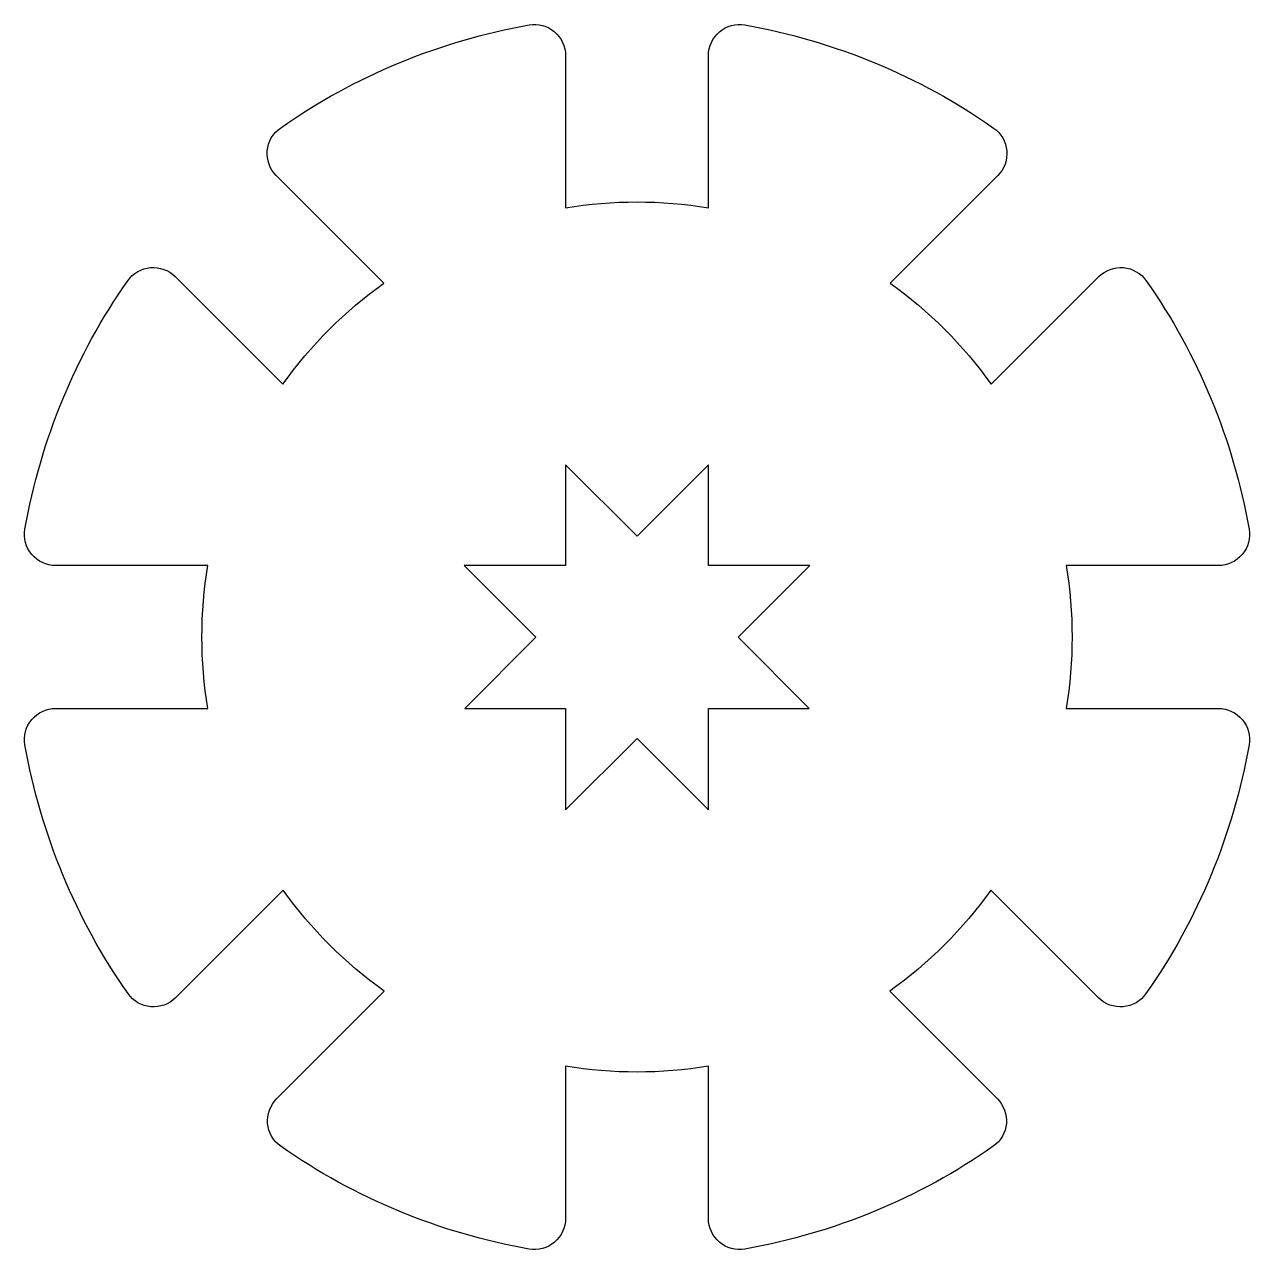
# Model space of a CAD drawing. Header units: millimetres. Extents: x -19.7 to 19.7, y 0.3 to 39.7.
import ezdxf

# ---------------------------------------------------------------- set-up
doc = ezdxf.new("R2010")
doc.units = ezdxf.units.MM
doc.layers.get('0').update_dxf_attribs({"linetype": 'CONTINUOUS'})

msp = doc.modelspace()

# ---------------------------------------------------------------- linework, layer by layer
msp.add_lwpolyline([(-11.465, 3.612, -0.466441), (-11.598, 5.139), (-8.133, 8.604, -0.082705), (-11.387, 11.855), (-14.853, 8.389, -0.466196), (-16.379, 8.523, -0.109598), (-19.696, 16.526, -0.466319), (-18.711, 17.7), (-13.81, 17.7, -0.082705), (-13.81, 22.3), (-18.711, 22.3, -0.466319), (-19.696, 23.474, -0.109407), (-16.388, 31.465, -0.466433), (-14.861, 31.599), (-11.395, 28.133, -0.082705), (-8.144, 31.387), (-11.61, 34.853, -0.466204), (-11.477, 36.379, -0.109591), (-3.474, 39.696, -0.466319), (-2.3, 38.711), (-2.3, 33.81, -0.082705), (2.3, 33.81), (2.3, 38.711, -0.466319), (3.474, 39.696, -0.109604), (11.478, 36.379, -0.466196), (11.611, 34.853), (8.145, 31.387, -0.082705), (11.396, 28.132), (14.862, 31.598, -0.466441), (16.388, 31.464, -0.109395), (19.696, 23.474, -0.466319), (18.711, 22.3), (13.81, 22.3, -0.082705), (13.81, 17.7), (18.711, 17.7, -0.466319), (19.696, 16.526, -0.109598), (16.379, 8.523, -0.466204), (14.853, 8.389), (11.387, 11.855, -0.082705), (8.133, 8.604), (11.598, 5.139, -0.466433), (11.465, 3.612, -0.109401), (3.474, 0.304, -0.466319), (2.3, 1.289), (2.3, 6.19, -0.082705), (-2.3, 6.19), (-2.3, 1.289, -0.466319), (-3.474, 0.304, -0.109401)], format="xyb", close=True)
msp.add_lwpolyline([(-2.3, 25.543), (-2.3, 22.3), (-5.563, 22.3), (-3.252, 19.99), (-5.542, 17.7), (-2.3, 17.7), (-2.3, 14.437), (0, 16.737), (2.3, 14.437), (2.3, 17.7), (5.543, 17.7), (3.253, 19.99), (5.563, 22.3), (2.3, 22.3), (2.3, 25.542), (0, 23.242)], close=True)

doc.saveas('drawing.dxf')
